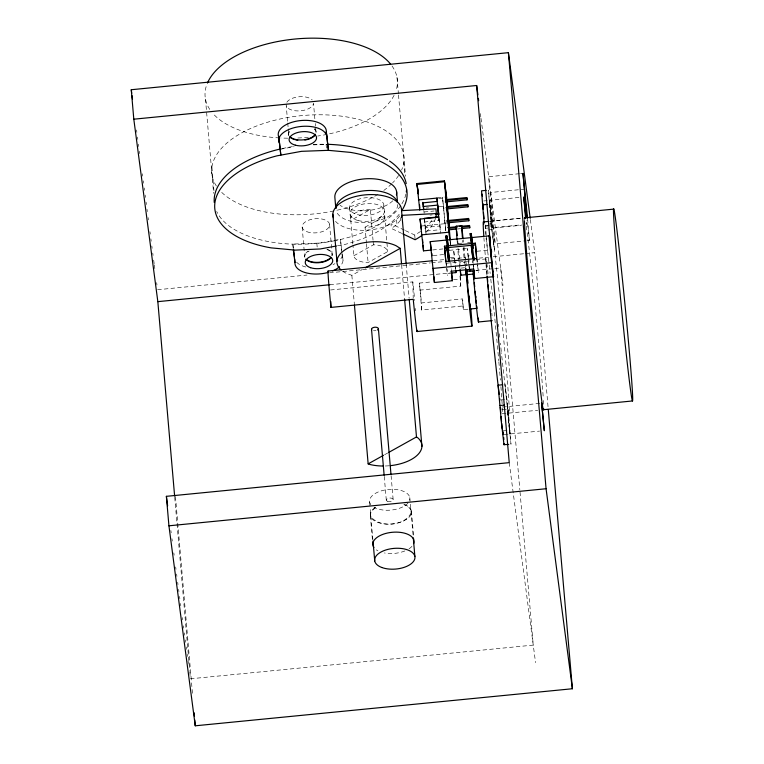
<?xml version="1.0" encoding="UTF-8"?>
<svg xmlns="http://www.w3.org/2000/svg" width="764" height="764" viewBox="0 0 764 764"><rect width="100%" height="100%" fill="white"/><g stroke="black" fill="none" stroke-linecap="round" stroke-linejoin="round"><path stroke-width="0.57" stroke-dasharray="3.82 2.86" d="M518.976 197.456L489.418 200.359L490.603 214.99L492.14 227.729L521.697 224.826M492.14 227.729L489.418 200.359M467.969 309.2L463.395 309.649L462.659 298.905L421.508 302.945L421.69 310.012L462.831 305.972L462.659 298.905M401.711 233.364L391.378 228.446L396.993 224.482L400.603 220.013L401.148 218.151M335.52 221.312A34.456 17.687 -4.9 0 0 390.967 223.737L396.583 219.765L400.202 215.305M379.087 218.084L381.857 216.136M375.363 507.678L371.447 511.345L370.473 514.115L370.893 516.836C380.443 528.268 404.748 526.148 411.309 512.634L410.889 509.913L409.103 507.43L403.831 504.536M352.825 243.974L350.791 220.404L370.378 209.479L373.033 240.125M365.049 227.175L384.645 216.26L384.894 217.473A17.228 8.843 -4.9 0 1 367.274 227.223L365.049 227.175L366.376 242.503M353.847 255.759L373.434 244.833L375.649 244.881A17.228 8.843 -4.9 0 1 387.472 250.554L387.692 251.614L368.105 262.539L365.889 262.501A17.228 8.843 -4.9 0 1 354.066 256.819L352.93 245.148M342.702 271.239A34.456 17.687 -4.9 0 0 346.455 273.416L351.86 275.317L362.146 269.577M384.607 454.714L387.692 452.995M280.321 149.228L294.102 146.698M341.756 250.239L340.429 239.266L319.763 243.067L292.832 244.05L293.242 248.768M337.497 245.798L344.736 244.47A96.484 49.507 -4.9 0 0 400.03 213.175M519.405 173.714L488.673 176.732L493.105 228.054L495.177 243.811L525.918 240.784M520.59 173.59L522.958 173.361M437.371 197.723L444.228 197.055M525.03 189.109L490.746 192.48L495.177 243.811M438.593 198.497L444.304 197.933M483.698 200.97L487.126 200.636M426.169 208.047L428.508 207.818M438.985 206.786L444.82 206.213M424.154 211.962L434.124 210.979M430.008 215.104L432.223 214.885M438.813 218.323L439.004 220.576L424.603 221.99L425.806 231.11L440.207 229.697L439.233 218.428M447.121 222.887L444.839 223.117L444.572 220.825M420.811 226.077L448.239 223.384M424.44 219.449L425.491 227.433L439.892 226.01L438.985 219.172M490.287 221.159L521.105 218.132M489.418 221.34L521.392 218.189M485.484 225.838L488.912 225.504M457.187 229.009L460.616 228.675M485.216 228.274L489.867 227.901M493.105 228.054L521.478 225.265M486.2 234.71L485.808 230.193L492.665 229.525L491.061 212.01M458.219 243.515L461.743 243.162M467.606 242.589L471.121 242.245M432.663 249.952L442.948 248.94M527.093 240.67L529.462 240.44L527.552 218.275M449.347 250.325L469.287 248.367M433.207 255.568L444.457 254.46M476.975 251.261L488.482 250.134M450.311 257.697L454.599 257.277L453.635 249.904L454.857 264.048M468.666 263.876L467.348 248.558L468.313 255.93L470.462 255.711M433.283 260.677L443.922 259.636M451.018 258.939L465.2 257.544M157.594 289.728L307.023 275.04M329.561 272.824L430.361 262.921M431.555 262.806L444.6 261.527M478.99 258.146L488.482 257.21M493.219 256.742L524.056 253.715M525.24 253.6L534.733 252.664L548.18 408.32M475.829 259.922L486.114 258.91M446.014 263.265L474.501 260.467M464.617 267.744L460.224 268.183L459.832 262.711L465.314 262.176L465.142 258.748M329.847 284.743L449.671 272.968M475.771 270.408L493.563 268.661M494.747 268.536L500.678 267.954L519.835 489.734M451.639 273.015L447.351 273.436L446.95 268.727M476.067 270.618L478.207 270.408L477.596 263.332M330.526 289.976L412.818 281.887L413.496 288.276A34.456 0.678 84.4 0 1 414.718 300.5M421.69 310.012L419.455 283.081L432.386 281.811M453.549 279.739L460.596 279.041L460.167 275.919M419.627 290.148L460.768 286.108L460.596 279.041M501.079 399.944L504.507 399.601M502.702 407.069L540.434 403.316M502.464 409.628L508.175 409.074L510.982 444.209L504.956 384.531L508.175 409.074M502.168 413.773L537.703 410.278M503.142 430.829L510.027 430.466M504.202 434.535L539.565 431.097M405.932 519.434L406.381 519.128M190.408 678.795L533.253 645.102L519.94 490.927M485.551 226.163L488.989 225.829M313.259 144.864L327.918 144.444M370.378 209.479L368.162 209.441A17.228 8.843 -4.9 0 0 350.542 219.192L350.791 220.404M404.404 230.117L390.967 223.737L391.378 228.446M405.436 230.613L414.737 235.035A68.913 35.364 -4.9 0 0 420.811 231.225M463.395 309.649L462.831 305.972M526.157 223.002L526.425 224.358L526.339 222.057M485.159 231.578L485.589 234.624M464.483 261.068L465.085 265.605M459.899 268.403L458.543 258.213A68.913 1.356 84.4 0 1 457.722 248.405M530.369 219.535L534.733 252.664M529.462 240.44L526.988 220.022M480.355 113.569L480.814 117.083M480.976 118.248L502.989 285.497M509.235 462.65L535.564 662.646M476.64 258.471L478.484 272.509M473.097 264.506L473.508 267.667M468.943 265.987L469.363 269.138M455.229 267.333L455.506 269.434M450.044 241.309L450.502 244.728M443.693 206.929L443.874 208.333M442.843 200.789L443.024 202.193M443.769 207.808L443.951 209.212M445.498 227.844L445.756 230.136M445.708 230.566L442.518 197.198L445.813 230.537M445.784 261.508L447.628 275.546M438.708 218.351L439.004 220.576M423.867 211.084L424.173 213.366M426.121 234.796L424.287 218.303M292.832 244.05L293.433 248.615M136.565 129.966L136.871 132.334M137.491 137.062L137.806 139.43M138.427 144.167L138.742 146.535M139.363 151.262L139.678 153.631M142.324 173.753L142.639 176.121M143.26 180.848L143.575 183.217M144.195 187.954L144.511 190.322M145.131 195.049L145.437 197.418M146.067 202.154L146.373 204.523M147.003 209.25L147.309 211.618M148.092 217.539L148.397 219.908M149.964 231.74L150.269 234.109M150.89 238.836L151.205 241.204M151.826 245.941L152.141 248.31M152.762 253.037L153.077 255.405M153.698 260.142L154.166 263.695M154.318 264.879L155.102 270.79M156.658 282.623L156.973 284.991M170.878 530.474L171.184 532.833M171.967 538.716L172.272 541.065M173.82 552.84L174.135 555.189M175.682 566.964L175.987 569.323M176.608 574.031L176.923 576.381M177.697 582.264L178.002 584.622M178.623 589.331L178.938 591.68M179.559 596.397L179.865 598.747M180.485 603.455L180.791 605.814M182.348 617.579L182.653 619.938M183.427 625.821L183.742 628.18M184.363 632.888L184.668 635.237M185.289 639.946L185.604 642.304M186.215 647.012L186.531 649.362M187.151 654.07L187.457 656.429M188.078 661.137L188.393 663.486M419.455 283.081L421.508 302.945M486.047 238.024L487.871 252.979A96.484 1.9 84.4 0 1 489.122 263.933M341.871 252.846L340.429 239.266M342.005 253.944L342.406 257.229A24.123 12.377 -4.9 0 1 339.417 266.798M490.545 209.059L489.495 200.483L492.15 227.682L488.397 190.14L491.204 225.275L494.423 249.828L492.665 229.525M463.185 239.82L463.423 242.188M463.92 246.915L465.018 257.563M457.693 240.364L458.066 243.907M458.553 248.644L459.651 259.292M508.977 421.356L507.277 406.62L509.941 434.009L509.225 424.02M508.222 419.235L509.922 433.971L507.248 406.582L507.964 416.571M409.791 497.584L413.104 535.574M326.094 144.272L326.524 148.99M460.768 286.108L459.995 275.976M372.899 540.005L370.11 507.668M486.296 235.837L487.566 250.496M485.36 224.912L485.808 230.193M477.29 259.798L477.5 262.157M473.012 260.218L473.212 262.577M473.317 263.752L473.623 267.295M468.313 255.93L468.924 262.997M469.029 264.172L469.43 268.89M454.809 259.626L455.21 264.344M455.315 265.528L455.621 269.062M450.34 241.118L450.645 244.633M450.789 262.071L451.333 269.482M446.434 262.826L446.844 267.543M439.31 217.434L440.666 233.211M425.491 227.433L425.968 232.953M414.737 235.035L415.138 239.743M396.984 77.26L398.407 93.762M398.512 94.937L405.531 176.264M403.784 162.445L404.805 174.23M406.161 263.943L409.132 298.294M400.403 217.664L400.603 220.013M401.635 264.965L404.605 299.364M396.583 219.765L396.993 224.482M411.462 511.355L413.907 539.632M383.872 205.688A17.228 8.843 -4.9 0 1 357.724 214.674A17.228 8.843 -4.9 0 1 358.497 199.27A17.228 8.843 -4.9 0 1 383.872 205.688L384.894 217.473M384.645 216.26L387.692 251.614M373.128 241.3L373.434 244.833M391.101 475.733L393.145 499.455M366.472 243.678L368.105 262.539M384.244 476.411L386.288 500.134M349.52 207.407L350.542 219.192M351.86 275.317L354.324 303.776M370.32 515.394L372.46 540.148M343.026 260.419L342.511 254.527A24.123 12.377 -4.9 0 1 338.91 260.896M342.1 253.696L342.406 257.229M329.59 224.425L332.407 257.392M314.844 118.802L313.517 103.474A13.781 7.077 -4.9 0 1 300.548 110.837A13.781 7.077 -4.9 0 1 286.299 105.957M315.245 123.51L315.456 125.869M315.551 127.044L316.067 132.936A13.781 7.077 -4.9 0 0 312.801 127.989M316.831 243.2L317.241 247.908M302.162 227.118L304.702 256.58A13.781 7.077 -4.9 0 1 308.064 251.222M286.108 104.114L287.636 121.801M287.741 122.975L288.143 127.693M288.248 128.868L288.782 135.677M211.905 167.115L213.939 190.694M205.468 99.091L213.614 193.378M175.453 496.476L192.49 693.722M174.727 497.335L189.682 670.486M189.787 671.68L190.303 677.601M369.642 502.005L370.015 506.542M465.477 264.363L465.706 267.639M485.169 225.772L485.293 228.35M412.818 281.887L413.209 298.151M404.452 504.498A20.676 10.61 -4.9 0 1 406.419 519.386A20.676 10.61 -4.9 0 1 377.32 522.242A20.676 10.61 -4.9 0 1 375.363 507.363M408.014 502.999A20.217 10.371 -4.9 0 1 374.035 507.325M370.798 504.584A20.217 10.371 -4.9 0 1 387.892 489.552A20.217 10.371 -4.9 0 1 409.58 500.305M376.069 330.592A3.448 1.767 -4.9 0 1 373.453 330.669M405.923 194.085A96.484 49.507 -4.9 0 1 401.176 204.924M400.613 205.764A96.484 49.507 -4.9 0 1 336.341 240.402M335.176 240.641A96.484 49.507 -4.9 0 1 216.69 211.485M282.126 148.588A96.484 49.507 -4.9 0 1 292.593 146.593M313.125 144.453A96.484 49.507 -4.9 0 1 327.173 144.3M216.422 186.063A96.484 49.507 -4.9 0 1 303.594 115.46A96.484 49.507 -4.9 0 1 401.558 170.085M398.627 175.462A96.484 49.507 -4.9 0 1 392.524 182.978M391.703 183.79A96.484 49.507 -4.9 0 1 383.814 190.427M378.018 194.295A96.484 49.507 -4.9 0 1 334.947 210.692M333.792 210.94A96.484 49.507 -4.9 0 1 221.111 191.793M411.939 546.346A20.676 10.61 -4.9 0 1 408.96 548.848M404.92 550.939A20.676 10.61 -4.9 0 1 384.349 552.964M377.96 550.844A20.676 10.61 -4.9 0 1 376.308 549.851M288.849 135.419A13.781 7.077 -4.9 0 1 291.027 129.975M286.853 102.261A13.781 7.077 -4.9 0 1 299.077 96.761A13.781 7.077 -4.9 0 1 312.218 99.95M490.163 226.851A96.484 1.9 84.4 0 1 498.185 283.587A96.484 1.9 84.4 0 1 509.177 406.744A96.484 1.9 84.4 0 1 501.404 352.72M501.279 351.545A96.484 1.9 84.4 0 1 500.401 343.179M499.799 337.296A96.484 1.9 84.4 0 1 499.436 333.772M498.711 326.629A96.484 1.9 84.4 0 1 498.472 324.232M327.46 249.322A13.781 7.077 -4.9 0 1 331.901 255.749M526.243 226.154A96.484 1.9 84.4 0 1 535.554 309.506A96.484 1.9 84.4 0 1 543.233 397.586M543.405 400.46A96.484 1.9 84.4 0 1 543.662 406.047M464.034 257.678A68.913 1.356 84.4 0 1 463.204 247.87M462.764 242.398A68.913 1.356 84.4 0 1 462.612 240.373M457.369 243.983A68.913 1.356 84.4 0 1 457.13 240.908M465.142 258.729A34.456 0.678 84.4 0 1 465.486 258.69M465.992 262.1A34.456 0.678 84.4 0 1 466.661 267.534M415.463 308.465A34.456 0.678 84.4 0 1 415.683 310.872M486.907 274.983A96.484 1.9 84.4 0 1 485.837 262.587M485.742 261.383A96.484 1.9 84.4 0 1 483.898 237.547M489.246 265.098A96.484 1.9 84.4 0 1 490.173 273.512M490.784 279.156A96.484 1.9 84.4 0 1 498.749 360.703M498.854 361.83A96.484 1.9 84.4 0 1 499.513 369.442M499.723 371.896A96.484 1.9 84.4 0 1 500.401 380.138M500.917 386.622A96.484 1.9 84.4 0 1 502.292 406.945M502.349 408.072A96.484 1.9 84.4 0 1 502.454 411.586M487.06 273.98A31.009 0.611 84.4 0 1 486.305 264.564M486.19 262.845A31.009 0.611 84.4 0 1 486.678 261.985M486.849 263.255A31.009 0.611 84.4 0 1 488.196 274.706M489.905 291.332A31.009 0.611 84.4 0 1 490.125 293.634M491.825 312.982A31.009 0.611 84.4 0 1 492.026 315.885M472.41 262.978A31.009 0.611 84.4 0 1 472.333 261.202M476.516 296.136A31.009 0.611 84.4 0 1 476.736 298.399M435.537 218.227A68.913 35.364 -4.9 0 1 423.915 233.918M431.794 220.462A68.913 35.364 -4.9 0 1 423.504 229.2M389.057 465.773A34.456 17.687 -4.9 0 1 384.588 466.002M394.09 95.271A96.484 49.507 -4.9 0 1 328.262 134.101M327.107 134.349A96.484 49.507 -4.9 0 1 317.7 136.04M308.331 137.233A96.484 49.507 -4.9 0 1 296.871 138.045M287.741 138.188A96.484 49.507 -4.9 0 1 280.808 137.988M279.634 137.931A96.484 49.507 -4.9 0 1 212.478 112.986M209.775 109.414A96.484 49.507 -4.9 0 1 207.006 84.088M392.008 65.962A96.484 49.507 -4.9 0 1 396.144 90.267M392.772 200.808A31.009 15.91 -4.9 0 1 340.066 205.268M288.849 135.142A13.781 7.077 -4.9 0 1 289.25 131.456M314.577 128.877A13.781 7.077 -4.9 0 1 316.029 132.373M334.928 263.656A24.123 12.377 -4.9 0 1 333.008 264.621M305.781 266.999A24.123 12.377 -4.9 0 1 295.047 259.961M304.846 257.449A13.781 7.077 -4.9 0 1 309.181 251.012M326.839 249.494A13.781 7.077 -4.9 0 1 332.101 255.711M397.7 204.542A31.009 15.91 -4.9 0 1 368.85 222.324A31.009 15.91 -4.9 0 1 336.112 210.587M387.453 501.27A3.448 1.767 -4.9 0 0 393.088 499.923A3.448 1.767 -4.9 0 0 388.609 498.185A3.448 1.767 -4.9 0 0 387.453 501.27M306.832 231.683A13.781 7.077 -4.9 0 0 329.36 226.287A13.781 7.077 -4.9 0 0 311.425 219.344A13.781 7.077 -4.9 0 0 306.832 231.683M358.23 220.567A17.228 8.843 -4.9 0 0 384.387 211.58A17.228 8.843 -4.9 0 0 359.004 205.163A17.228 8.843 -4.9 0 0 358.23 220.567"/><path stroke-width="1.15" d="M476.726 306.068L477.118 308.303L470.252 308.981L467.816 287.503L466.88 274.687L473.737 274.009M470.252 308.981L470.28 308.369M401.425 217.215L401.969 215.352L436.32 213.557L435.919 208.849L401.558 210.644A34.456 17.687 -4.9 0 0 364.581 194.925A34.456 17.687 -4.9 0 0 333.371 217.673M402.065 210.224A96.484 49.507 -4.9 0 0 350.657 152.408L328.424 150.336L326.314 131.714A24.123 12.377 -4.9 0 0 299.889 120.645A24.123 12.377 -4.9 0 0 278.85 137.167L280.827 155.121L277.065 155.818A96.484 49.507 -4.9 0 0 214.732 204.59A96.484 49.507 -4.9 0 0 271.134 247.87L295.162 250.114L320.269 248.959L336.341 246.008M326.772 137.778L326.82 137.606A24.123 12.377 -4.9 0 0 300.405 126.537A24.123 12.377 -4.9 0 0 279.357 143.059M294.426 256.78L293.586 249.761M294.684 258.967L294.942 262.673A24.123 12.377 -4.9 0 0 328.444 272.356M365.23 267.858L400.202 248.367L401.53 263.781M354.429 304.96L368.152 463.882L383.576 455.287M388.723 452.422L416.485 436.941L417.688 437.705A34.456 17.687 -4.9 0 1 390.184 465.668M174.631 496.151L157.833 301.646L133.805 119.194L131.265 89.732L508.404 52.668L530.216 218.351M133.805 119.194L476.66 85.501L477.892 94.86M419.751 210.167L416.982 183.551L444.409 180.858L446.52 196.825L450.235 239.944M484.042 222.439L481.54 190.819L486.105 190.37M418.395 199.91L436.912 198.086L437.352 201.419L422.95 202.842L423.705 208.543M446.195 199.576L466.766 197.551L467.033 199.843L445.317 201.973M446.272 200.454L466.842 198.439L466.766 197.551M422.903 202.317L423.266 206.519L437.667 205.105L438.116 208.524M447.121 206.586L467.692 204.571L467.95 206.853L446.243 208.992M446.052 207.588L467.769 205.449L467.692 204.571M482.523 204.867L487.098 204.418M435.537 214.397L439.013 214.054M435.547 214.56L438.87 214.226L438.565 211.953M424.287 218.303L438.689 216.89M431.517 250.067L423.523 250.85L420.047 219.058L438.565 217.243L436.912 198.086M446.864 220.605L468.571 218.475L468.838 220.758L448.267 222.782M446.94 221.493L468.647 219.354L468.571 218.475M483.755 235.484A96.484 1.9 84.4 0 1 483.497 221.913L488.234 221.455M524.944 217.845L613.779 209.116M457.053 239.934A68.913 1.356 84.4 0 1 456.223 226.163L461.714 225.628L463.06 238.635M447.78 227.624L456.929 226.727M459.212 226.497L469.497 225.485L469.755 227.777L461.762 228.56M449.003 228.398L457.006 227.605M461.571 227.156L469.573 226.373L469.497 225.485M449.184 229.802L456.041 229.124M421.422 234.882L448.85 232.189L449.901 240.173M448.716 250.516L447.102 238.234L446.071 238.339L445.87 235.98L446.892 235.875L448.516 248.157L448.716 250.516L447.685 250.621M470.213 233.583L471.235 233.488L473.059 248.128L472.028 248.224L470.213 233.583L471.827 245.865M470.414 235.942L471.445 235.847L473.059 248.128M451.696 272.567L452.403 280.722L434.401 282.499L430.237 241.644L489.552 235.809L489.858 238.148M475.313 243.153L476.64 258.471L445.784 261.508L444.457 246.189L475.313 243.153L475.6 245.32M475.542 244.91L444.686 247.937L445.909 262.081M446.883 247.765L447.914 247.66L449.528 259.941L448.506 260.046L446.883 247.765L448.554 261.288M471.226 245.378L472.257 245.273L474.081 259.913L473.871 257.554L472.84 257.649L471.226 245.378L472.897 258.891M447.093 250.124L448.115 250.019L449.585 261.183M471.436 247.727L472.458 247.631L472.257 245.273M328.062 271.019L432.099 260.791M432.548 268.46L491.863 262.635L493.095 271.984M157.833 301.646L329.847 284.743M466.279 271.335L471.025 270.876M455.716 270.236L455.927 272.595L451.639 273.015L451.362 270.914M469.363 269.138L469.64 271.249L473.928 270.828L473.651 268.718M460.052 269.539L460.807 275.202L466.288 274.668L465.811 268.813M452.403 280.722L451.152 271.249L473.441 269.062L474.683 278.535L493.716 276.663M328.348 272.165A34.456 0.678 84.4 0 0 330.755 305.39L330.955 307.405L413.238 299.316L413.935 306.173A34.456 0.678 84.4 0 0 417.144 330.325M478.445 321.978L492.159 320.632M417.087 331.519L471.942 326.123M502.674 384.75L498.099 385.209L501.461 423.027L503.973 444.6L508.7 444.438M499.857 405.512L504.431 405.063M542.44 409.81L632.458 400.966A96.484 1.9 84.4 0 0 620.454 260.715A96.484 1.9 84.4 0 0 616.433 253.447A96.484 1.9 84.4 0 0 632.458 400.966M548.275 409.514L572.398 688.746L195.259 725.8L168.93 525.804L166.38 496.333L509.235 462.65L476.66 85.501M168.93 525.804L546.069 488.74L572.398 688.746M368.152 463.882L369.738 464.445A34.456 17.687 -4.9 0 0 383.461 466.021M402.743 233.851L415.138 239.743A68.913 35.364 -4.9 0 0 421.212 235.942M400.202 248.367L396.096 245.741A34.456 17.687 -4.9 0 0 350.962 246.571A34.456 17.687 -4.9 0 0 341.155 270.026M466.88 274.687L467.024 275.241M483.497 221.913L483.918 223.938M500.42 407.298L500.783 409.657M499.761 398.818L499.933 400.049M502.693 432.281L503.065 434.649L502.941 431.393M465.543 269.004L466.288 274.668M478.35 98.365L478.665 100.705M490.163 240.488L490.469 242.828M493.095 276.73L488.931 235.875M446.596 197.714L444.486 181.746L417.058 184.439L418.261 193.559M455.65 270.494L455.927 272.595M445.87 235.98L447.542 249.503M444.457 246.189L444.743 248.357M445.135 251.327L445.46 253.782M430.237 241.644L431.316 249.828M431.775 253.333L432.08 255.673M423.266 206.519L423.714 209.947M416.982 183.551L418.338 193.817M420.047 219.058L421.403 229.324M326.257 131.885L328.424 150.336L301.522 151.329L280.827 155.121L278.85 137.167M293.338 249.943L294.99 262.501M131.265 89.732L131.733 93.275M132.038 95.643L132.506 99.196M166.38 496.333L167.622 505.758M482.141 194.123L482.428 196.367M499.207 394.281L497.794 382.707A96.484 1.9 84.4 0 1 487.012 276.11M483.039 204.007L483.249 205.726M475.982 299.832L476.383 303.365M467.616 279.634L468.017 283.167M502.292 428.891L501.719 423.485M525.594 218.332L523.703 196.988L525.899 216.699M484.042 218.552L483.45 212.65M456.223 226.163L456.471 228.531M456.719 230.9L457.206 235.627M475.093 291.275L475.542 295.706M501.537 421.699L501.031 416.409M474.301 282.68L474.673 286.825M469.325 296.165L469.516 298.237M373.004 541.17L374.732 560.938M527.552 218.275L522.958 173.361L526.788 217.692M508.404 52.668L546.069 488.74M491.395 249.847L491.596 252.177M489.552 235.809L491.863 262.635M483.134 209.212L482.676 203.663M475.647 246.084L476.765 259.053M471.235 233.488L471.445 235.847M473.976 270.37L474.683 278.535M467.874 205.974L467.95 206.853M469.679 226.889L469.755 227.777M466.957 198.955L467.033 199.843M468.762 219.87L468.838 220.758M469.43 268.89L469.64 271.249M444.409 180.858L448.85 232.189M446.892 235.875L447.102 238.234M447.914 247.66L448.115 250.019M437.543 203.673L438.717 217.196M433.293 269.663L433.599 273.168M433.895 276.663L434.401 282.499M419.541 204.828L419.828 208.142M422.54 239.543L422.836 242.933M423.036 245.196L423.523 250.85M401.558 210.644L406.161 263.943M409.237 299.478L421.919 446.357M396.611 191.716L397.528 202.326M404.605 299.364L416.485 436.941M378.39 328.644L390.996 474.549M371.533 329.322L384.139 475.218M335.816 208.391L334.899 197.78A31.009 15.91 -4.9 0 1 366.71 178.738A31.009 15.91 -4.9 0 1 396.421 194.858M332.856 214.235L336.924 261.374M194.132 712.726L194.438 716.298M194.744 719.86L195.259 725.8M413.295 537.904L414.881 556.507M460.415 270.523L460.807 275.202M500.754 413.209L500.363 407.489M503.705 437.476L503.868 439.596M474.005 279.118L473.709 274.629M469.994 303.881L470.194 306.622M466.861 275.25L466.947 277.036M330.812 301.589L330.955 307.405M504.116 443.54L504.125 444.887M371.715 329.762A3.448 1.767 -4.9 0 1 375.63 327.202A3.448 1.767 -4.9 0 1 377.55 329.981M373.921 547.511A20.676 10.61 -4.9 0 1 392.047 532.307A20.676 10.61 -4.9 0 1 413.668 543.605M330.755 257.573A13.781 7.077 -4.9 0 1 307.004 259.913M543.681 408.559A96.484 1.9 84.4 0 1 534.112 333.324A96.484 1.9 84.4 0 1 524.457 220.72M524.448 219.02A96.484 1.9 84.4 0 1 525.011 218.771M315.322 134.798A13.781 7.077 -4.9 0 1 304.874 140.07M297.788 140.242A13.781 7.077 -4.9 0 1 295.601 139.869M294.589 139.602A13.781 7.077 -4.9 0 1 292.736 138.933M291.915 138.532A13.781 7.077 -4.9 0 1 289.957 137.109M406.563 189.548A96.484 49.507 -4.9 0 1 406.324 191.917M214.264 202.498A96.484 49.507 -4.9 0 1 280.971 148.846M327.173 144.3A96.484 49.507 -4.9 0 1 387.558 159.695M389.525 160.984A96.484 49.507 -4.9 0 1 406.209 183.647M462.401 237.518A68.913 1.356 84.4 0 1 461.714 225.628M470.844 308.914A34.456 0.678 84.4 0 1 470.891 319.533A34.456 0.678 84.4 0 1 465.792 268.718M466.919 269.721A34.456 0.678 84.4 0 1 467.472 274.62M490.813 311.301A31.009 0.611 84.4 0 1 490.574 309.296M490.077 304.846A31.009 0.611 84.4 0 1 489.629 300.663M489.285 297.358A31.009 0.611 84.4 0 1 488.826 292.813M488.482 289.355A31.009 0.611 84.4 0 1 488.034 284.762M487.718 281.381A31.009 0.611 84.4 0 1 487.327 277.046M478.369 318.053A31.009 0.611 84.4 0 1 476.86 310.633A31.009 0.611 84.4 0 1 472.973 270.962M436.32 213.557A68.913 35.364 -4.9 0 1 435.757 217.453M207.426 83.085A96.484 49.507 -4.9 0 1 293.844 39.145A96.484 49.507 -4.9 0 1 390.652 64.176M315.36 134.235A13.781 7.077 -4.9 0 1 303.327 139.85A13.781 7.077 -4.9 0 1 290.034 136.813M339.417 266.798A24.123 12.377 -4.9 0 1 332.483 270.962M331.175 257.554A13.781 7.077 -4.9 0 1 318.473 262.74A13.781 7.077 -4.9 0 1 305.772 259.177M335.845 208.534A31.009 15.91 -4.9 0 1 364.695 190.752A31.009 15.91 -4.9 0 1 397.423 202.479M541.619 403.201L544.312 430.629L541.619 403.201M447.15 205.984L445.947 196.864L449.442 232.504L447.15 205.984M381.895 567.528A20.217 10.371 -4.9 0 0 414.671 559.238A20.217 10.371 -4.9 0 0 387.854 549.402A20.217 10.371 -4.9 0 0 381.895 567.528M295.276 145.15A13.781 7.077 -4.9 0 0 316.535 138.265A13.781 7.077 -4.9 0 0 296.623 132.802A13.781 7.077 -4.9 0 0 295.276 145.15M310.614 267.706A13.781 7.077 -4.9 0 0 332.607 261.603A13.781 7.077 -4.9 0 0 313.717 255.329A13.781 7.077 -4.9 0 0 310.614 267.706"/></g></svg>
